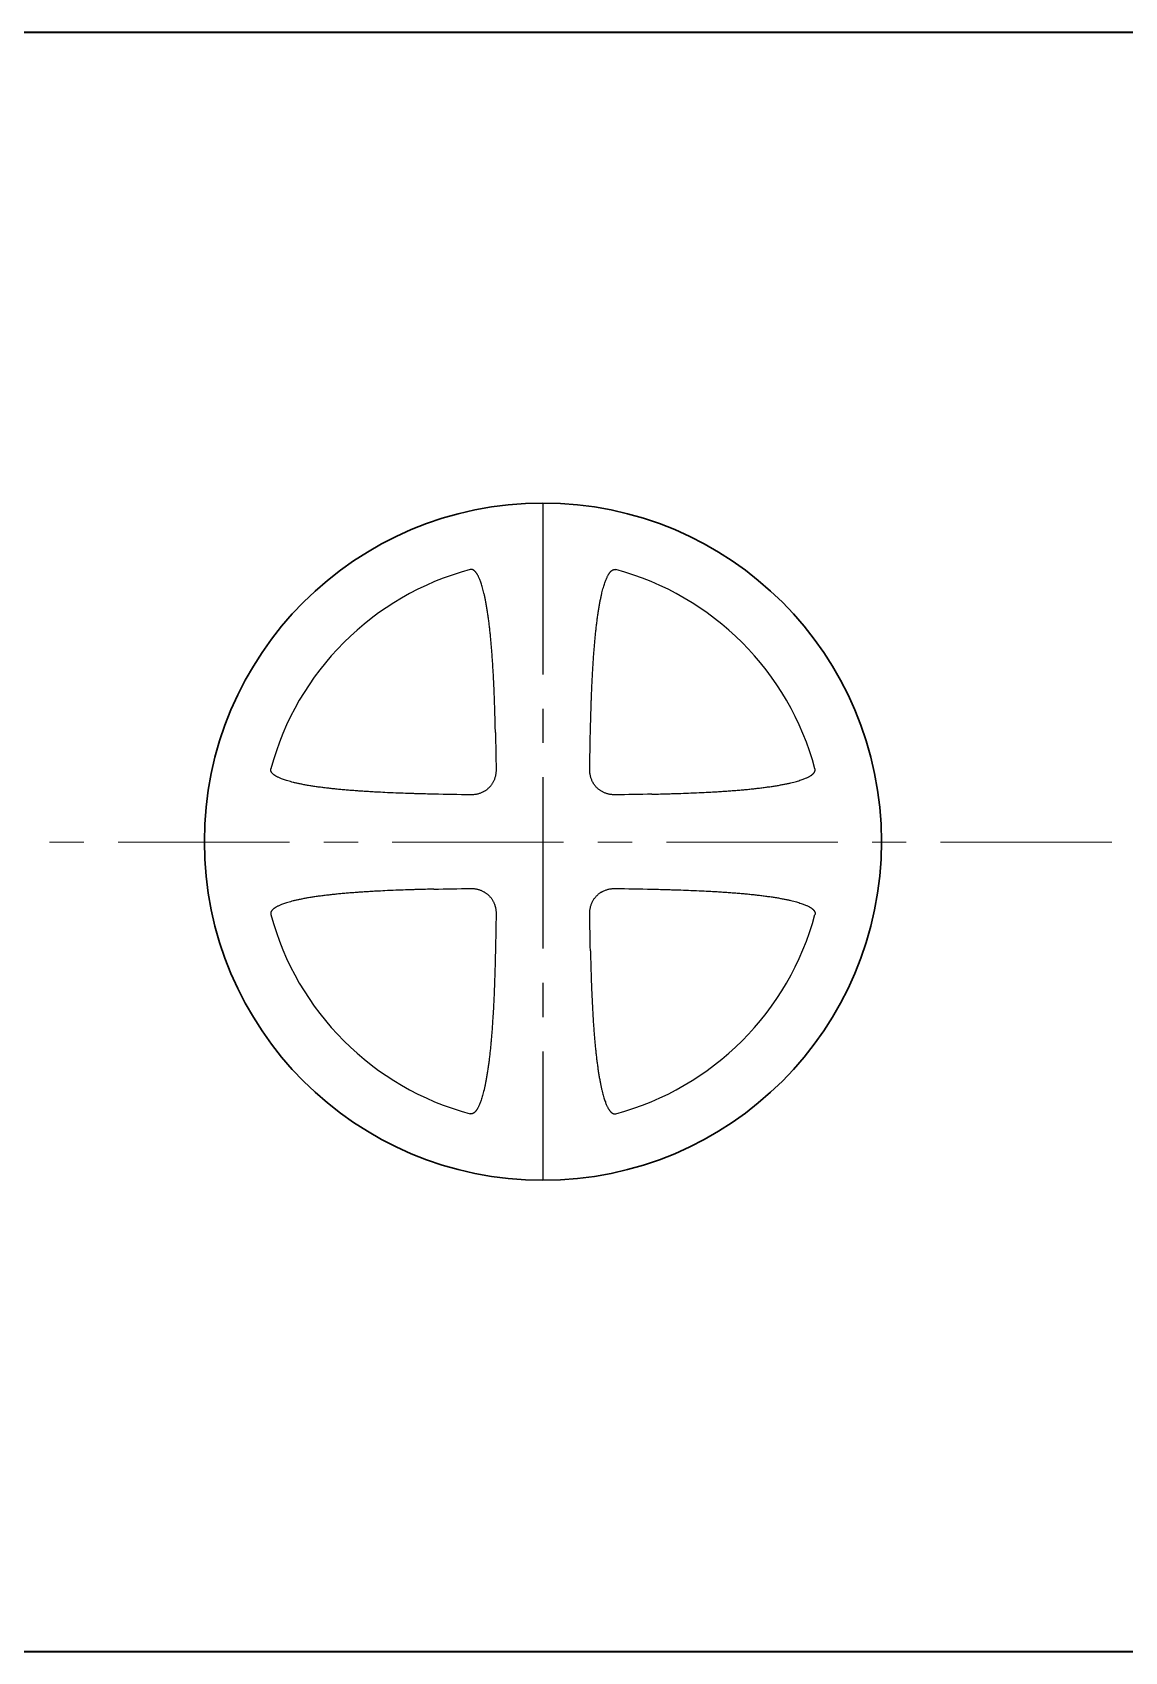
# Model space of a CAD drawing. Header units: millimetres. Extents: x 20530103 to 31271019, y 32092698 to 33532929.
# Drawn here: x 26684753 to 26686777, y 33058605 to 33061605 of the extents above; entities that cross this region are included whole.
import ezdxf

# ---------------------------------------------------------------- set-up
doc = ezdxf.new("R2010")
doc.units = ezdxf.units.MM
doc.linetypes.add('осевая', pattern=[50.8, 31.75, -6.35, 6.35, -6.35])
doc.layers.add('Системный слой', color=7, linetype='Continuous')

msp = doc.modelspace()

# ---------------------------------------------------------------- linework, layer by layer
at = {"color": 1, "linetype": 'осевая', "lineweight": 25, "ltscale": 10}
msp.add_line((26685699.0329, 33060732.8227), (26685699.0329, 33059478.0738), dxfattribs=at)
at = {"color": 1, "linetype": 'осевая', "lineweight": 15, "ltscale": 10}
msp.add_line((26673227.9068, 33060106.2149), (26692738.0407, 33060103.3728), dxfattribs=at)
at = {"lineweight": 35}
for points in [[(26690280.0082, 33061604.8293), (26683190.9551, 33061604.8293)], [(26683190.9551, 33058604.8293), (26690280.0082, 33058604.8276)]]:
    msp.add_lwpolyline(points, dxfattribs=at)
at = {"layer": 'Системный слой', "color": 7, "lineweight": 30}
msp.add_circle((26685699.0329, 33060105.4482), 627.3744, dxfattribs=at)
at = {"layer": 'Системный слой', "color": 7, "lineweight": 25}
for start, end in [(104.9942803, 165.0057197), (14.9942803, 75.0057197), (194.9942803, 255.0057197), (284.9942803, 345.0057197)]:
    msp.add_arc((26685699.0329, 33060105.4482), 521.8345, start, end, dxfattribs=at)
at = {"layer": 'Системный слой', "color": 7, "lineweight": 25, "extrusion": (0, 0, -1)}
for centre, major_axis, start_param, end_param in [((26684523.1693, 33060105.4482), (0, -3187.0365), -1.634238642, -1.612784394), ((26686874.8964, 33060105.4482), (0, 3187.0365), -1.52880826, -1.507354011), ((26685699.0329, 33061281.3117), (-3187.0365, 0), -1.52880826, -1.507354011), ((26685699.0329, 33061281.3117), (-3187.0365, 0), -1.634238642, -1.612784394), ((26685699.0329, 33058929.5847), (3187.0365, 0), -1.634238642, -1.612784394), ((26685699.0329, 33058929.5847), (3187.0365, 0), -1.52880826, -1.507354011), ((26684523.1693, 33060105.4482), (0, -3187.0365), -1.52880826, -1.507354011), ((26686874.8964, 33060105.4482), (0, 3187.0365), -1.634238642, -1.612784394)]:
    msp.add_ellipse(centre, major_axis=major_axis, ratio=0.342020143, start_param=start_param, end_param=end_param, dxfattribs=at)
at = {"layer": 'Системный слой', "color": 7, "lineweight": 25}
for points, knots in [([(26685611.0071, 33060307.5056), (26685610.8897, 33060312.9096), (26685610.6352, 33060323.8321), (26685610.1887, 33060340.4319), (26685609.7504, 33060354.5455), (26685609.3486, 33060366.1294), (26685609.0154, 33060375.0485), (26685608.6074, 33060385.1793), (26685608.109, 33060396.5122), (26685607.4961, 33060409.0837), (26685606.8645, 33060420.7545), (26685606.2275, 33060431.4787), (26685605.6011, 33060441.2067), (26685604.9206, 33060450.9511), (26685604.1851, 33060460.6518), (26685603.3943, 33060470.256), (26685602.5507, 33060479.6903), (26685601.6503, 33060488.9623), (26685600.6962, 33060498.0063), (26685599.6848, 33060506.829), (26685598.6215, 33060515.3645), (26685597.4946, 33060523.684), (26685596.3113, 33060531.7074), (26685595.0716, 33060539.4174), (26685593.8038, 33060546.6471), (26685592.5012, 33060553.4596), (26685591.1892, 33060559.7511), (26685589.8617, 33060565.585), (26685588.5532, 33060570.8587), (26685587.2338, 33060575.7369), (26685585.9204, 33060580.1842), (26685584.6038, 33060584.255), (26685583.3438, 33060587.8117), (26685582.1246, 33060590.9567), (26685580.9836, 33060593.6482), (26685579.9013, 33060595.9831), (26685578.9225, 33060597.9209), (26685578, 33060599.602), (26685577.1365, 33060601.0512), (26685576.3068, 33060602.3301), (26685575.5548, 33060603.3959), (26685574.8651, 33060604.2974), (26685574.255, 33060605.0351), (26685573.7035, 33060605.6539), (26685573.2256, 33060606.1541), (26685572.7871, 33060606.5842), (26685572.3791, 33060606.9598), (26685571.9836, 33060607.3007), (26685571.6129, 33060607.5997), (26685571.2624, 33060607.8645), (26685570.9277, 33060608.1012), (26685570.5923, 33060608.3228), (26685570.2097, 33060608.5574), (26685569.7733, 33060608.7999), (26685569.2834, 33060609.0389), (26685568.7846, 33060609.2479), (26685568.2156, 33060609.4468), (26685567.5143, 33060609.6334), (26685566.696, 33060609.7613), (26685565.9126, 33060609.7899), (26685565.1335, 33060609.7411), (26685564.5322, 33060609.6428), (26685564.1293, 33060609.5437), (26685564.0225, 33060609.5151)], [0, 0, 0, 0, 3.294371593, 6.658591543, 10.121592742, 11.902893978, 13.727107621, 15.565805849, 18.089199056, 20.650882172, 23.250738132, 25.227924631, 27.214477482, 29.207844676, 31.198515859, 33.161938964, 35.100748787, 36.992852426, 38.863010201, 40.668912645, 42.432709704, 44.134311819, 45.815956245, 47.406319509, 48.925529492, 50.321905425, 51.666805829, 52.875385207, 53.998684122, 55.003566013, 55.973887457, 56.834853186, 57.62025208, 58.285214561, 58.906539433, 59.421026718, 59.87309663, 60.246258994, 60.602155426, 60.908040864, 61.180306665, 61.401463481, 61.604047946, 61.767516676, 61.910185432, 62.028901262, 62.144789761, 62.250718136, 62.349589011, 62.437155671, 62.520316699, 62.60098611, 62.683376543, 62.794473772, 62.904935231, 63.013803366, 63.122506405, 63.271682214, 63.457840141, 63.633238455, 63.754365664, 63.934896432, 64, 64, 64, 64]), ([(26685787.0586, 33060307.5056), (26685787.176, 33060312.9106), (26685787.4307, 33060323.8398), (26685787.8777, 33060340.4586), (26685788.317, 33060354.5995), (26685788.7202, 33060366.2173), (26685789.055, 33060375.1711), (26685789.4226, 33060384.2876), (26685789.8249, 33060393.5375), (26685790.2676, 33060402.9595), (26685790.7526, 33060412.5042), (26685791.2839, 33060422.1612), (26685791.8631, 33060431.8812), (26685792.4945, 33060441.6537), (26685793.1806, 33060451.4389), (26685793.9219, 33060461.1747), (26685794.7188, 33060470.8083), (26685795.5685, 33060480.2643), (26685796.4752, 33060489.5521), (26685797.4355, 33060498.6056), (26685798.4533, 33060507.4335), (26685799.523, 33060515.9698), (26685800.6566, 33060524.2877), (26685801.847, 33060532.3073), (26685803.0941, 33060540.0114), (26685804.3692, 33060547.2317), (26685805.679, 33060554.0314), (26685806.9974, 33060560.305), (26685808.3306, 33060566.1159), (26685809.6428, 33060571.3599), (26685810.9643, 33060576.2032), (26685812.2776, 33060580.6102), (26685813.5919, 33060584.6368), (26685814.8463, 33060588.1456), (26685816.0571, 33060591.2409), (26685817.1869, 33060593.8832), (26685818.256, 33060596.171), (26685819.2202, 33060598.066), (26685820.1273, 33060599.7088), (26685820.976, 33060601.1257), (26685821.792, 33060602.3785), (26685822.5329, 33060603.4255), (26685823.2137, 33060604.3136), (26685823.8175, 33060605.043), (26685824.3648, 33060605.6566), (26685824.8408, 33060606.1548), (26685825.2786, 33060606.5842), (26685825.6866, 33060606.9598), (26685826.0821, 33060607.3007), (26685826.4528, 33060607.5997), (26685826.8033, 33060607.8645), (26685827.138, 33060608.1012), (26685827.4734, 33060608.3228), (26685827.856, 33060608.5574), (26685828.2925, 33060608.7999), (26685828.7823, 33060609.0389), (26685829.2811, 33060609.2479), (26685829.8501, 33060609.4468), (26685830.5514, 33060609.6334), (26685831.3697, 33060609.7613), (26685832.1531, 33060609.7899), (26685832.9322, 33060609.7411), (26685833.5335, 33060609.6428), (26685833.9364, 33060609.5437), (26685834.0432, 33060609.5151)], [0, 0, 0, 0, 3.346521523, 6.766848111, 10.291529456, 12.106470403, 13.966728464, 15.842272064, 17.760328852, 19.705723419, 21.69055137, 23.687494739, 25.705597318, 27.732687694, 29.765616249, 31.795275715, 33.795524463, 35.769580702, 37.694348858, 39.596138923, 41.431300907, 43.222956688, 44.950627594, 46.657892926, 48.271860481, 49.813092722, 51.228677476, 52.591624534, 53.814670765, 54.950110731, 55.963708116, 56.941680685, 57.807328827, 58.595452265, 59.260387204, 59.880783117, 60.393123522, 60.842570583, 61.213061508, 61.566814526, 61.871519207, 62.143339222, 62.364995754, 62.568380645, 62.733224655, 62.877533629, 62.998105508, 63.115804117, 63.223385704, 63.323799493, 63.412733256, 63.497193458, 63.579124045, 63.662802909, 63.775637351, 63.887825457, 63.998394772, 64.108795928, 64.260302258, 64.449368862, 64.627507815, 64.750527631, 64.933879172, 65, 65, 65, 65]), ([(26685496.9755, 33060193.474), (26685491.8483, 33060193.5854), (26685481.4679, 33060193.8264), (26685468.4125, 33060194.1739), (26685456.1107, 33060194.5371), (26685442.9137, 33060194.9631), (26685425.7641, 33060195.5944), (26685407.5489, 33060196.3803), (26685391.6325, 33060197.1785), (26685378.8057, 33060197.9009), (26685368.1924, 33060198.5562), (26685358.2017, 33060199.2274), (26685348.5555, 33060199.9303), (26685338.9775, 33060200.6875), (26685329.5285, 33060201.4982), (26685320.2089, 33060202.3661), (26685311.0794, 33060203.2893), (26685302.1413, 33060204.2712), (26685293.4557, 33060205.3079), (26685284.9638, 33060206.4099), (26685276.7483, 33060207.5707), (26685268.8333, 33060208.7899), (26685261.383, 33060210.0413), (26685254.3388, 33060211.3313), (26685247.8063, 33060212.636), (26685241.7262, 33060213.9611), (26685236.2027, 33060215.2736), (26685231.0738, 33060216.6023), (26685226.3797, 33060217.9304), (26685222.0698, 33060219.2659), (26685218.2873, 33060220.55), (26685214.9289, 33060221.7982), (26685212.0415, 33060222.9723), (26685209.5274, 33060224.091), (26685207.4321, 33060225.108), (26685205.6102, 33060226.0699), (26685204.0384, 33060226.9724), (26685202.6534, 33060227.8395), (26685201.5017, 33060228.625), (26685200.5295, 33060229.3448), (26685199.7355, 33060229.9811), (26685199.0705, 33060230.5561), (26685198.5342, 33060231.0537), (26685198.0733, 33060231.5105), (26685197.6704, 33060231.9365), (26685197.3039, 33060232.3509), (26685196.9817, 33060232.7408), (26685196.6961, 33060233.1106), (26685196.4412, 33060233.464), (26685196.2037, 33060233.8176), (26685195.9548, 33060234.2178), (26685195.6999, 33060234.6714), (26685195.4513, 33060235.177), (26685195.2367, 33060235.6869), (26685195.0351, 33060236.2624), (26685194.8478, 33060236.966), (26685194.7198, 33060237.7851), (26685194.6912, 33060238.5685), (26685194.74, 33060239.3475), (26685194.8383, 33060239.9489), (26685194.9374, 33060240.3518), (26685194.966, 33060240.4586)], [0, 0, 0, 0, 3.027650468, 6.130094995, 7.711356257, 10.29572092, 13.929306235, 17.85218495, 21.075847564, 23.356555589, 25.454567181, 27.369742625, 29.28457001, 31.181263092, 33.060102395, 34.9034142, 36.729230748, 38.501690757, 40.23857242, 41.92187162, 43.587415304, 45.168284004, 46.68244492, 48.080640478, 49.429669018, 50.648001517, 51.784220094, 52.805921168, 53.793742901, 54.673451645, 55.478236634, 56.16329273, 56.804669619, 57.338102874, 57.808295994, 58.19735665, 58.567881964, 58.885924914, 59.167818492, 59.395947779, 59.604956454, 59.772793989, 59.918929675, 60.040332083, 60.158922171, 60.267662997, 60.369344164, 60.459616107, 60.545401758, 60.628156765, 60.712315906, 60.824376076, 60.935003164, 61.043224388, 61.1494624, 61.294441349, 61.47478319, 61.644699639, 61.762041656, 61.936931263, 62, 62, 62, 62]), ([(26685612.2393, 33060239.2264), (26685612.2515, 33060238.3797), (26685612.2356, 33060236.7045), (26685612.0907, 33060234.1965), (26685611.824, 33060231.7026), (26685611.4292, 33060229.207), (26685610.9035, 33060226.7231), (26685610.2471, 33060224.2696), (26685609.4626, 33060221.8635), (26685608.555, 33060219.5206), (26685607.5319, 33060217.2561), (26685606.4027, 33060215.0829), (26685605.1772, 33060213.0093), (26685603.8621, 33060211.0364), (26685602.4706, 33060209.1746), (26685601.0194, 33060207.4335), (26685599.5355, 33060205.8288), (26685598.0328, 33060204.3575), (26685596.5247, 33060203.0153), (26685594.8806, 33060201.6815), (26685593.1948, 33060200.4479), (26685591.4285, 33060199.2846), (26685589.8355, 33060198.3352), (26685587.9955, 33060197.3381), (26685585.8553, 33060196.3068), (26685583.3365, 33060195.2766), (26685580.7798, 33060194.4048), (26685578.6015, 33060193.795), (26685576.3022, 33060193.2573), (26685573.728, 33060192.7798), (26685570.7652, 33060192.4229), (26685567.8908, 33060192.2474), (26685566.1314, 33060192.2292), (26685565.2547, 33060192.2418)], [0, 0, 0, 0, 1.160826542, 2.293622235, 3.435630275, 4.588755852, 5.746246171, 6.905347908, 8.06046894, 9.206890964, 10.341223549, 11.457239469, 12.554235135, 13.633163251, 14.697615427, 15.730559355, 16.730574568, 17.684561251, 18.60488317, 19.490060894, 20.578622657, 21.45991575, 22.381037453, 23.113318507, 24.320591035, 25.627436737, 26.832375655, 28.012840773, 28.720001051, 30.061885846, 31.592299148, 32.799070777, 34, 34, 34, 34]), ([(26685832.811, 33060192.2418), (26685831.9643, 33060192.2296), (26685830.2891, 33060192.2455), (26685827.7811, 33060192.3904), (26685825.2872, 33060192.6571), (26685822.7916, 33060193.0519), (26685820.3077, 33060193.5776), (26685817.8543, 33060194.234), (26685815.4481, 33060195.0185), (26685813.1052, 33060195.9261), (26685810.8407, 33060196.9492), (26685808.6675, 33060198.0783), (26685806.5939, 33060199.3038), (26685804.6211, 33060200.619), (26685802.7593, 33060202.0105), (26685801.0181, 33060203.4616), (26685799.4134, 33060204.9456), (26685797.9421, 33060206.4483), (26685796.5999, 33060207.9563), (26685795.2661, 33060209.6005), (26685794.0325, 33060211.2862), (26685792.8693, 33060213.0526), (26685791.9199, 33060214.6456), (26685790.9228, 33060216.4856), (26685789.8915, 33060218.6258), (26685788.8612, 33060221.1446), (26685787.9895, 33060223.7013), (26685787.3797, 33060225.8796), (26685786.8419, 33060228.1789), (26685786.3645, 33060230.7531), (26685786.0075, 33060233.7159), (26685785.832, 33060236.5903), (26685785.8138, 33060238.3497), (26685785.8264, 33060239.2264)], [0, 0, 0, 0, 1.160826542, 2.293622235, 3.435630275, 4.588755852, 5.746246171, 6.905347908, 8.06046894, 9.206890964, 10.341223549, 11.457239469, 12.554235135, 13.633163251, 14.697615427, 15.730559355, 16.730574568, 17.684561251, 18.60488317, 19.490060894, 20.578622657, 21.45991575, 22.381037453, 23.113318507, 24.320591035, 25.627436737, 26.832375655, 28.012840773, 28.720001051, 30.061885846, 31.592299148, 32.799070777, 34, 34, 34, 34]), ([(26685901.0902, 33060193.474), (26685906.3367, 33060193.588), (26685916.9543, 33060193.8349), (26685930.3049, 33060194.1918), (26685942.8702, 33060194.5654), (26685956.3252, 33060195.0034), (26685973.7865, 33060195.6532), (26685992.3065, 33060196.4632), (26686008.4613, 33060197.2864), (26686021.4502, 33060198.0309), (26686032.1664, 33060198.705), (26686042.2343, 33060199.3947), (26686051.9348, 33060200.116), (26686061.5519, 33060200.8924), (26686071.019, 33060201.7223), (26686080.3399, 33060202.6096), (26686089.4521, 33060203.552), (26686098.3588, 33060204.5531), (26686106.9974, 33060205.6084), (26686115.4324, 33060206.7292), (26686123.5823, 33060207.9088), (26686131.4251, 33060209.1469), (26686138.7939, 33060210.4161), (26686145.749, 33060211.723), (26686152.1833, 33060213.0425), (26686158.1575, 33060214.3804), (26686163.566, 33060215.7019), (26686168.5736, 33060217.0368), (26686173.1415, 33060218.3676), (26686177.3231, 33060219.703), (26686180.9767, 33060220.9822), (26686184.2076, 33060222.2213), (26686186.9718, 33060223.3818), (26686189.3686, 33060224.4834), (26686191.3559, 33060225.4797), (26686193.078, 33060226.4187), (26686194.5601, 33060227.2972), (26686195.8656, 33060228.1407), (26686196.9505, 33060228.904), (26686197.8655, 33060229.6027), (26686198.6118, 33060230.2191), (26686199.2357, 33060230.7749), (26686199.7381, 33060231.2548), (26686200.1688, 33060231.6939), (26686200.5444, 33060232.1019), (26686200.8854, 33060232.4975), (26686201.1844, 33060232.8681), (26686201.4491, 33060233.2187), (26686201.6859, 33060233.5533), (26686201.9075, 33060233.8888), (26686202.142, 33060234.2714), (26686202.3845, 33060234.7078), (26686202.6235, 33060235.1976), (26686202.8325, 33060235.6965), (26686203.0314, 33060236.2655), (26686203.218, 33060236.9668), (26686203.3459, 33060237.7851), (26686203.3745, 33060238.5685), (26686203.3258, 33060239.3475), (26686203.2274, 33060239.9489), (26686203.1283, 33060240.3518), (26686203.0997, 33060240.4586)], [0, 0, 0, 0, 3.098261334, 6.270257389, 7.885873744, 10.522157945, 14.222087947, 18.211189336, 21.483219765, 23.791405021, 25.91055982, 27.839239887, 29.766287197, 31.670808361, 33.554373667, 35.397494967, 37.221268987, 38.987539178, 40.71587108, 42.387727128, 44.041242235, 45.608248555, 47.10728905, 48.48832759, 49.819500091, 51.017863675, 52.132794527, 53.131322562, 54.095468401, 54.950921967, 55.731333865, 56.392139341, 57.009564667, 57.52047847, 57.969135823, 58.33888725, 58.691132745, 58.993238407, 59.261550851, 59.478661932, 59.677208155, 59.836710997, 59.975491712, 60.090496101, 60.202763313, 60.305383036, 60.40116592, 60.485997168, 60.566559632, 60.644707497, 60.724522268, 60.832146527, 60.939155451, 61.044621355, 61.149927756, 61.294442138, 61.474782666, 61.644699745, 61.762041735, 61.936930934, 62, 62, 62, 62]), ([(26685565.2547, 33060018.6547), (26685566.1014, 33060018.6668), (26685567.7766, 33060018.651), (26685570.2846, 33060018.5061), (26685572.7785, 33060018.2393), (26685575.2741, 33060017.8446), (26685577.758, 33060017.3188), (26685580.2115, 33060016.6624), (26685582.6176, 33060015.8779), (26685584.9605, 33060014.9704), (26685587.2249, 33060013.9473), (26685589.3982, 33060012.8181), (26685591.4718, 33060011.5926), (26685593.4435, 33060010.2782), (26685595.2974, 33060008.8928), (26685597.0173, 33060007.4605), (26685598.58, 33060006.0192), (26685600.2026, 33060004.3722), (26685601.6468, 33060002.7338), (26685603.062, 33060000.9475), (26685604.408, 33059999.0764), (26685605.7925, 33059996.891), (26685606.9441, 33059994.7972), (26685607.9363, 33059992.7688), (26685608.8597, 33059990.6373), (26685609.5983, 33059988.6218), (26685610.3407, 33059986.2956), (26685610.8782, 33059984.2818), (26685611.3474, 33059982.0592), (26685611.7124, 33059979.9694), (26685612.0319, 33059977.4473), (26685612.2294, 33059974.5447), (26685612.2528, 33059972.611), (26685612.2393, 33059971.67)], [0, 0, 0, 0, 1.160824505, 2.293619377, 3.435628046, 4.588756653, 5.746252086, 6.905357744, 8.060477574, 9.206889122, 10.341203147, 11.457204809, 12.554204619, 13.633169084, 14.695740988, 15.71706833, 16.69175045, 17.601108296, 18.876909107, 19.676174613, 20.71618965, 22.027068401, 23.21144584, 23.982011638, 25.113816219, 26.386624586, 26.915981655, 28.452958319, 29.235772501, 30.022225733, 31.353685786, 32.710829606, 34, 34, 34, 34]), ([(26685785.8264, 33059971.67), (26685785.8142, 33059972.5168), (26685785.8301, 33059974.1919), (26685785.975, 33059976.7), (26685786.2417, 33059979.1938), (26685786.6365, 33059981.6894), (26685787.1622, 33059984.1734), (26685787.8186, 33059986.6268), (26685788.6031, 33059989.0329), (26685789.5107, 33059991.3758), (26685790.5338, 33059993.6403), (26685791.663, 33059995.8136), (26685792.8885, 33059997.8872), (26685794.2036, 33059999.86), (26685795.5951, 33060001.7218), (26685797.0463, 33060003.463), (26685798.5302, 33060005.0676), (26685800.033, 33060006.539), (26685801.541, 33060007.8811), (26685803.1851, 33060009.2149), (26685804.8709, 33060010.4486), (26685806.6372, 33060011.6118), (26685808.2302, 33060012.5612), (26685810.0702, 33060013.5583), (26685812.2105, 33060014.5896), (26685814.7292, 33060015.6199), (26685817.2859, 33060016.4916), (26685819.4642, 33060017.1014), (26685821.7635, 33060017.6392), (26685824.3377, 33060018.1166), (26685827.3005, 33060018.4735), (26685830.1749, 33060018.6491), (26685831.9343, 33060018.6673), (26685832.811, 33060018.6547)], [0, 0, 0, 0, 1.160826542, 2.293622235, 3.435630275, 4.588755852, 5.746246171, 6.905347908, 8.06046894, 9.206890964, 10.341223549, 11.457239469, 12.554235135, 13.633163251, 14.697615427, 15.730559355, 16.730574568, 17.684561251, 18.60488317, 19.490060894, 20.578622657, 21.45991575, 22.381037453, 23.113318507, 24.320591035, 25.627436737, 26.832375655, 28.012840773, 28.720001051, 30.061885846, 31.592299148, 32.799070777, 34, 34, 34, 34]), ([(26685496.9755, 33060017.4225), (26685491.8483, 33060017.3111), (26685481.4679, 33060017.07), (26685468.4125, 33060016.7226), (26685456.1107, 33060016.3593), (26685442.9137, 33060015.9333), (26685425.7641, 33060015.302), (26685407.5489, 33060014.5161), (26685391.6325, 33060013.7179), (26685378.8057, 33060012.9955), (26685368.1924, 33060012.3403), (26685358.2017, 33060011.669), (26685348.5555, 33060010.9662), (26685338.9775, 33060010.209), (26685329.5285, 33060009.3983), (26685320.2089, 33060008.5304), (26685311.0794, 33060007.6071), (26685302.1413, 33060006.6253), (26685293.4557, 33060005.5885), (26685284.9638, 33060004.4865), (26685276.7483, 33060003.3257), (26685268.8333, 33060002.1065), (26685261.383, 33060000.8551), (26685254.3388, 33059999.5651), (26685247.8063, 33059998.2604), (26685241.7262, 33059996.9354), (26685236.2027, 33059995.6229), (26685231.0738, 33059994.2942), (26685226.3797, 33059992.9661), (26685222.0698, 33059991.6305), (26685218.2873, 33059990.3464), (26685214.9289, 33059989.0982), (26685212.0415, 33059987.9242), (26685209.5274, 33059986.8054), (26685207.4321, 33059985.7884), (26685205.6102, 33059984.8265), (26685204.0384, 33059983.9241), (26685202.6534, 33059983.0569), (26685201.5017, 33059982.2715), (26685200.5295, 33059981.5516), (26685199.7355, 33059980.9154), (26685199.0705, 33059980.3403), (26685198.5342, 33059979.8427), (26685198.0733, 33059979.3859), (26685197.6704, 33059978.96), (26685197.3039, 33059978.5455), (26685196.9817, 33059978.1557), (26685196.6961, 33059977.7858), (26685196.4412, 33059977.4325), (26685196.2037, 33059977.0789), (26685195.9548, 33059976.6786), (26685195.6999, 33059976.2251), (26685195.4513, 33059975.7195), (26685195.2367, 33059975.2096), (26685195.0351, 33059974.634), (26685194.8478, 33059973.9304), (26685194.7198, 33059973.1114), (26685194.6912, 33059972.328), (26685194.74, 33059971.5489), (26685194.8383, 33059970.9476), (26685194.9374, 33059970.5446), (26685194.966, 33059970.4378)], [0, 0, 0, 0, 3.027650466, 6.130094991, 7.711356252, 10.295720913, 13.929306225, 17.852184938, 21.07584755, 23.356555574, 25.454567165, 27.369742608, 29.284569992, 31.181263074, 33.060102377, 34.903414182, 36.72923073, 38.50169074, 40.238572403, 41.921871604, 43.587415288, 45.168283988, 46.682444905, 48.080640464, 49.429669005, 50.648001504, 51.784220082, 52.805921157, 53.793742891, 54.673451636, 55.478236627, 56.163292723, 56.804669613, 57.33810287, 57.80829599, 58.197356647, 58.567881962, 58.885924912, 59.167818491, 59.395947778, 59.604956454, 59.772793988, 59.918929674, 60.040332083, 60.15892217, 60.267662996, 60.369344163, 60.459616106, 60.545401757, 60.628156764, 60.712315905, 60.824376075, 60.935003163, 61.043224387, 61.1494624, 61.294441348, 61.474783189, 61.644699639, 61.762041656, 61.936931263, 62, 62, 62, 62]), ([(26685901.0902, 33060017.4225), (26685906.3367, 33060017.3085), (26685916.9543, 33060017.0615), (26685930.3049, 33060016.7046), (26685942.8702, 33060016.3311), (26685956.3252, 33060015.893), (26685973.7865, 33060015.2432), (26685992.3065, 33060014.4333), (26686008.4613, 33060013.6101), (26686021.4502, 33060012.8655), (26686032.1664, 33060012.1915), (26686042.2343, 33060011.5017), (26686051.9348, 33060010.7804), (26686061.5519, 33060010.0041), (26686071.019, 33060009.1742), (26686080.3399, 33060008.2868), (26686089.4521, 33060007.3445), (26686098.3588, 33060006.3434), (26686106.9974, 33060005.288), (26686115.4324, 33060004.1672), (26686123.5823, 33060002.9877), (26686131.4251, 33060001.7496), (26686138.7939, 33060000.4803), (26686145.749, 33059999.1734), (26686152.1833, 33059997.8539), (26686158.1575, 33059996.5161), (26686163.566, 33059995.1946), (26686168.5736, 33059993.8597), (26686173.1415, 33059992.5289), (26686177.3231, 33059991.1935), (26686180.9767, 33059989.9143), (26686184.2076, 33059988.6751), (26686186.9718, 33059987.5147), (26686189.3686, 33059986.4131), (26686191.3559, 33059985.4168), (26686193.078, 33059984.4777), (26686194.5601, 33059983.5992), (26686195.8656, 33059982.7557), (26686196.9505, 33059981.9925), (26686197.8655, 33059981.2937), (26686198.6118, 33059980.6774), (26686199.2357, 33059980.1216), (26686199.7381, 33059979.6417), (26686200.1688, 33059979.2025), (26686200.5444, 33059978.7945), (26686200.8854, 33059978.3989), (26686201.1844, 33059978.0283), (26686201.4491, 33059977.6778), (26686201.6859, 33059977.3431), (26686201.9075, 33059977.0076), (26686202.142, 33059976.6251), (26686202.3845, 33059976.1886), (26686202.6235, 33059975.6988), (26686202.8325, 33059975.2), (26686203.0314, 33059974.631), (26686203.218, 33059973.9297), (26686203.3459, 33059973.1114), (26686203.3745, 33059972.328), (26686203.3258, 33059971.5489), (26686203.2274, 33059970.9476), (26686203.1283, 33059970.5446), (26686203.0997, 33059970.4378)], [0, 0, 0, 0, 3.098261337, 6.270257394, 7.88587375, 10.522157951, 14.222087953, 18.211189342, 21.483219771, 23.791405029, 25.91055983, 27.8392399, 29.766287214, 31.670808384, 33.554373694, 35.397494999, 37.221270799, 38.987539216, 40.715868525, 42.387727164, 44.041242269, 45.608248584, 47.107289074, 48.488327607, 49.819500103, 51.017863682, 52.13279453, 53.131322563, 54.0954684, 54.950921965, 55.731333862, 56.392139339, 57.009564665, 57.520478469, 57.969135823, 58.33888725, 58.691132745, 58.993238408, 59.261550851, 59.478661933, 59.677208155, 59.836710998, 59.975491713, 60.090496102, 60.202763313, 60.305383036, 60.40116592, 60.485997169, 60.566559633, 60.644707498, 60.724522269, 60.832146528, 60.939155452, 61.044621356, 61.149927757, 61.294442138, 61.474782667, 61.644699746, 61.762041735, 61.936930934, 62, 62, 62, 62]), ([(26685611.0071, 33059903.3909), (26685610.888, 33059897.9093), (26685610.6299, 33059886.8427), (26685610.255, 33059872.9445), (26685609.904, 33059861.287), (26685609.5885, 33059851.5847), (26685609.1522, 33059839.2855), (26685608.5744, 33059824.7247), (26685607.8242, 33059808.2184), (26685607.0434, 33059793.2377), (26685606.2777, 33059780.1884), (26685605.5879, 33059769.479), (26685604.8841, 33059759.4468), (26685604.1501, 33059749.8047), (26685603.3615, 33059740.2595), (26685602.5205, 33059730.8842), (26685601.6235, 33059721.6713), (26685600.6736, 33059712.6863), (26685599.6673, 33059703.9223), (26685598.61, 33059695.4451), (26685597.4903, 33059687.1834), (26685596.3152, 33059679.2162), (26685595.0848, 33059671.5593), (26685593.8269, 33059664.3771), (26685592.5348, 33059657.6065), (26685591.2332, 33059651.3489), (26685589.9157, 33059645.5405), (26685588.616, 33059640.2815), (26685587.3041, 33059635.4095), (26685585.9963, 33059630.9592), (26685584.6836, 33059626.8781), (26685583.4243, 33059623.3026), (26685582.2028, 33059620.133), (26685581.0566, 33059617.413), (26685579.9667, 33059615.0484), (26685578.9782, 33059613.0813), (26685578.045, 33059611.3727), (26685577.1706, 33059609.8997), (26685576.331, 33059608.6017), (26685575.5709, 33059607.5222), (26685574.8747, 33059606.6109), (26685574.26, 33059605.867), (26685573.7055, 33059605.2446), (26685573.2261, 33059604.7428), (26685572.7871, 33059604.3122), (26685572.3791, 33059603.9367), (26685571.9836, 33059603.5957), (26685571.6129, 33059603.2967), (26685571.2624, 33059603.0319), (26685570.9277, 33059602.7952), (26685570.5923, 33059602.5736), (26685570.2097, 33059602.3391), (26685569.7733, 33059602.0965), (26685569.2834, 33059601.8576), (26685568.7846, 33059601.6486), (26685568.2156, 33059601.4497), (26685567.5143, 33059601.2631), (26685566.696, 33059601.1351), (26685565.9126, 33059601.1065), (26685565.1335, 33059601.1553), (26685564.5322, 33059601.2536), (26685564.1293, 33059601.3528), (26685564.0225, 33059601.3814)], [0, 0, 0, 0, 3.289425785, 6.641072506, 8.341944379, 10.288254271, 12.467463829, 15.730360375, 19.040042649, 22.396272394, 24.748617788, 26.901300285, 28.851790397, 30.799552599, 32.720392494, 34.616970036, 36.467565256, 38.296603138, 40.062485517, 41.78701453, 43.450467192, 45.094385097, 46.649301137, 48.134932472, 49.501134164, 50.817333387, 52.001691581, 53.103718779, 54.091658013, 55.046430083, 55.895776701, 56.672127723, 57.331893274, 57.949266326, 58.462051315, 58.913491524, 59.286860563, 59.642660821, 59.947992889, 60.219335302, 60.439132084, 60.640228459, 60.801979529, 60.942837132, 61.059697506, 61.173775908, 61.278050622, 61.375378074, 61.46157731, 61.543439091, 61.622847514, 61.703949805, 61.813310178, 61.922045176, 62.029212163, 62.136216983, 62.283062174, 62.466311413, 62.638969098, 62.758203699, 62.935913687, 63, 63, 63, 63]), ([(26685787.0586, 33059903.3909), (26685787.1752, 33059898.0267), (26685787.4277, 33059887.1836), (26685787.7936, 33059873.5576), (26685788.1364, 33059862.0988), (26685788.4453, 33059852.531), (26685788.8734, 33059840.3603), (26685789.4412, 33059825.9158), (26685790.1794, 33059809.5057), (26685790.9488, 33059794.5812), (26685791.7047, 33059781.5528), (26685792.3874, 33059770.8329), (26685793.0849, 33059760.7767), (26685793.8134, 33059751.1004), (26685794.5967, 33059741.515), (26685795.433, 33059732.0907), (26685796.326, 33059722.8215), (26685797.2731, 33059713.7716), (26685798.2777, 33059704.9354), (26685799.3349, 33059696.3774), (26685800.4562, 33059688.0292), (26685801.6345, 33059679.9712), (26685802.8699, 33059672.2222), (26685804.1345, 33059664.948), (26685805.4351, 33059658.0871), (26685806.7466, 33059651.7436), (26685808.0752, 33059645.8557), (26685809.3864, 33059640.5262), (26685810.7101, 33059635.5914), (26685812.0295, 33059631.0881), (26685813.3532, 33059626.9631), (26685814.6218, 33059623.3554), (26685815.8509, 33059620.1623), (26685817.0027, 33059617.4273), (26685818.0966, 33059615.0534), (26685819.0869, 33059613.0823), (26685820.0208, 33059611.3725), (26685820.8952, 33059609.8996), (26685821.7348, 33059608.6016), (26685822.4949, 33059607.5221), (26685823.1911, 33059606.6109), (26685823.8057, 33059605.867), (26685824.3603, 33059605.2446), (26685824.8396, 33059604.7428), (26685825.2786, 33059604.3122), (26685825.6866, 33059603.9367), (26685826.0821, 33059603.5957), (26685826.4528, 33059603.2967), (26685826.8033, 33059603.0319), (26685827.138, 33059602.7952), (26685827.4734, 33059602.5736), (26685827.856, 33059602.3391), (26685828.2925, 33059602.0965), (26685828.7823, 33059601.8576), (26685829.2811, 33059601.6486), (26685829.8501, 33059601.4497), (26685830.5514, 33059601.2631), (26685831.3697, 33059601.1351), (26685832.1531, 33059601.1065), (26685832.9322, 33059601.1553), (26685833.5335, 33059601.2536), (26685833.9364, 33059601.3528), (26685834.0432, 33059601.3814)], [0, 0, 0, 0, 3.218923136, 6.50682583, 8.178508276, 10.098302523, 12.252324325, 15.489576072, 18.779789971, 22.12274404, 24.473336148, 26.627827063, 28.584131871, 30.538173803, 32.467067938, 34.373013837, 36.235157188, 38.076608153, 39.857077487, 41.597492253, 43.278569694, 44.940532211, 46.513957966, 48.018144325, 49.402538406, 50.736545173, 51.936949418, 53.053666948, 54.053978732, 55.020167258, 55.878253101, 56.661608666, 57.325774799, 57.946675197, 58.461222986, 58.913538136, 59.286894357, 59.642684309, 59.948009353, 60.219346434, 60.439139687, 60.640232736, 60.801981719, 60.942838005, 61.059697972, 61.173776052, 61.278050575, 61.375377913, 61.461577123, 61.543438914, 61.622847383, 61.703949732, 61.813310168, 61.9220452, 62.029212193, 62.136216998, 62.283062174, 62.466311411, 62.638969098, 62.758203699, 62.935913687, 63, 63, 63, 63])]:
    msp.add_open_spline(points, degree=3, knots=knots, dxfattribs=at)

doc.saveas('drawing.dxf')
